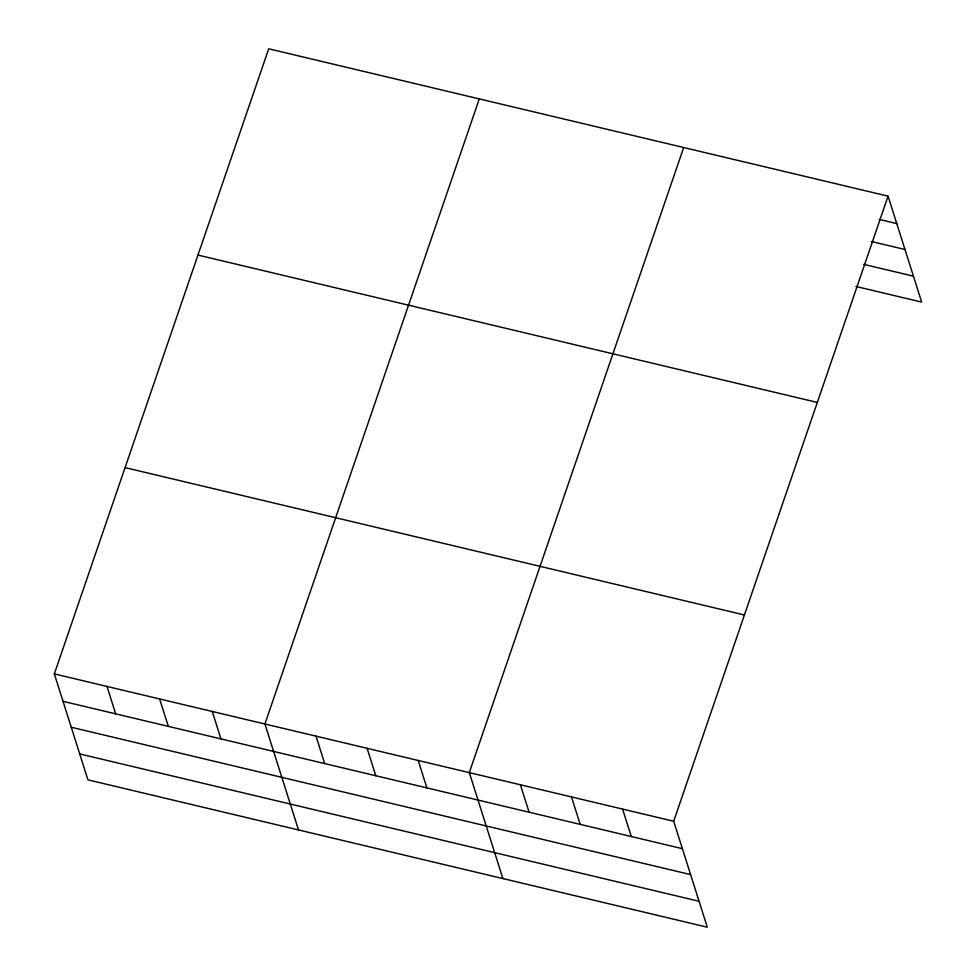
<?xml version="1.0" encoding="UTF-8"?>
<svg xmlns="http://www.w3.org/2000/svg" width="976" height="976" viewBox="0 0 976 976"><rect width="100%" height="100%" fill="white"/><g stroke="black" fill="none" stroke-linecap="round" stroke-linejoin="round"><path stroke-width="1.46" d="M888.062 196.152L673.684 821.243L707.295 927.2L87.938 779.848L54.327 673.904L268.705 48.8L888.062 196.152L921.673 302.096L855.976 286.468M479.289 98.893L264.911 723.997L298.522 829.954M683.676 147.522L469.297 772.626L502.908 878.571M879.242 219.405L896.761 223.577M871.397 241.499L904.984 249.49M863.809 264.374L913.451 276.184M197.969 255.078L817.315 402.429M125.074 467.614L744.42 614.965M54.327 673.904L673.684 821.243M63.037 701.329L682.383 848.681M71.248 727.242L690.605 874.594M79.727 753.936L699.072 901.287M622.578 809.092L631.289 836.517M571.485 796.928L580.183 824.366M520.391 784.777L529.09 812.203M418.204 760.463L426.902 787.9M367.098 748.311L375.809 775.737M316.004 736.148L324.703 763.586M212.268 711.467L220.966 738.905M159.625 698.95L168.323 726.376M106.982 686.421L115.68 713.859"/></g></svg>
